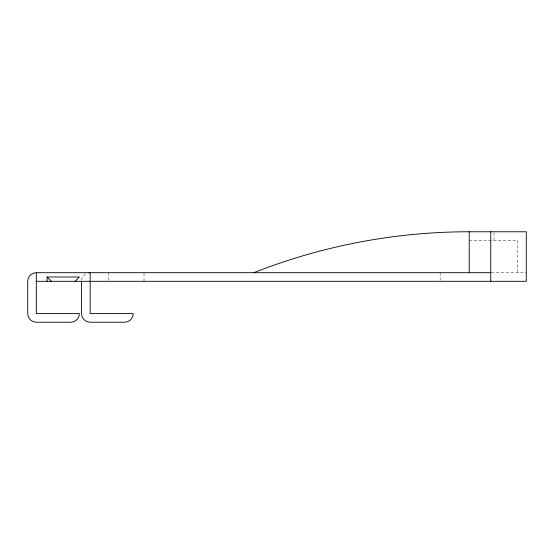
<?xml version="1.0" encoding="UTF-8"?>
<svg xmlns="http://www.w3.org/2000/svg" width="554" height="554" viewBox="0 0 554 554"><rect width="100%" height="100%" fill="white"/><g stroke="black" fill="none" stroke-linecap="round" stroke-linejoin="round"><path stroke-width="0.42" stroke-dasharray="2.77 2.08" d="M469.224 240.388L517.685 240.388L517.685 272.693M491.467 272.693L526.3 272.693M493.995 232.632L493.995 240.388M440.146 272.693L440.146 280.449M144.005 273.551L144.005 281.307M108.466 272.693L108.466 280.449M81.618 280.185A8.615 8.615 0 0 1 85.849 273.849"/><path stroke-width="0.83" d="M75.081 281.307L79.388 277L47.083 277L47.083 281.307M253.85 272.693A587.247 587.247 0 0 1 469.224 231.773L526.3 231.773L526.3 281.307L36.315 281.307M36.315 272.693L36.315 313.612L79.388 313.612A8.615 8.615 0 0 1 70.773 322.227L36.315 322.227A8.615 8.615 0 0 1 27.7 313.612L27.7 281.307A8.615 8.615 0 0 1 36.315 272.693L490.761 272.693M47.083 277L51.39 281.307M490.761 231.773L490.761 281.307M469.224 231.773L469.224 272.693M81.542 281.307L81.542 313.612A8.615 8.615 0 0 0 90.157 322.227L124.622 322.227A8.615 8.615 0 0 0 133.237 313.612L90.157 313.612L90.157 272.693A8.615 8.615 0 0 0 89.035 272.769"/></g></svg>
